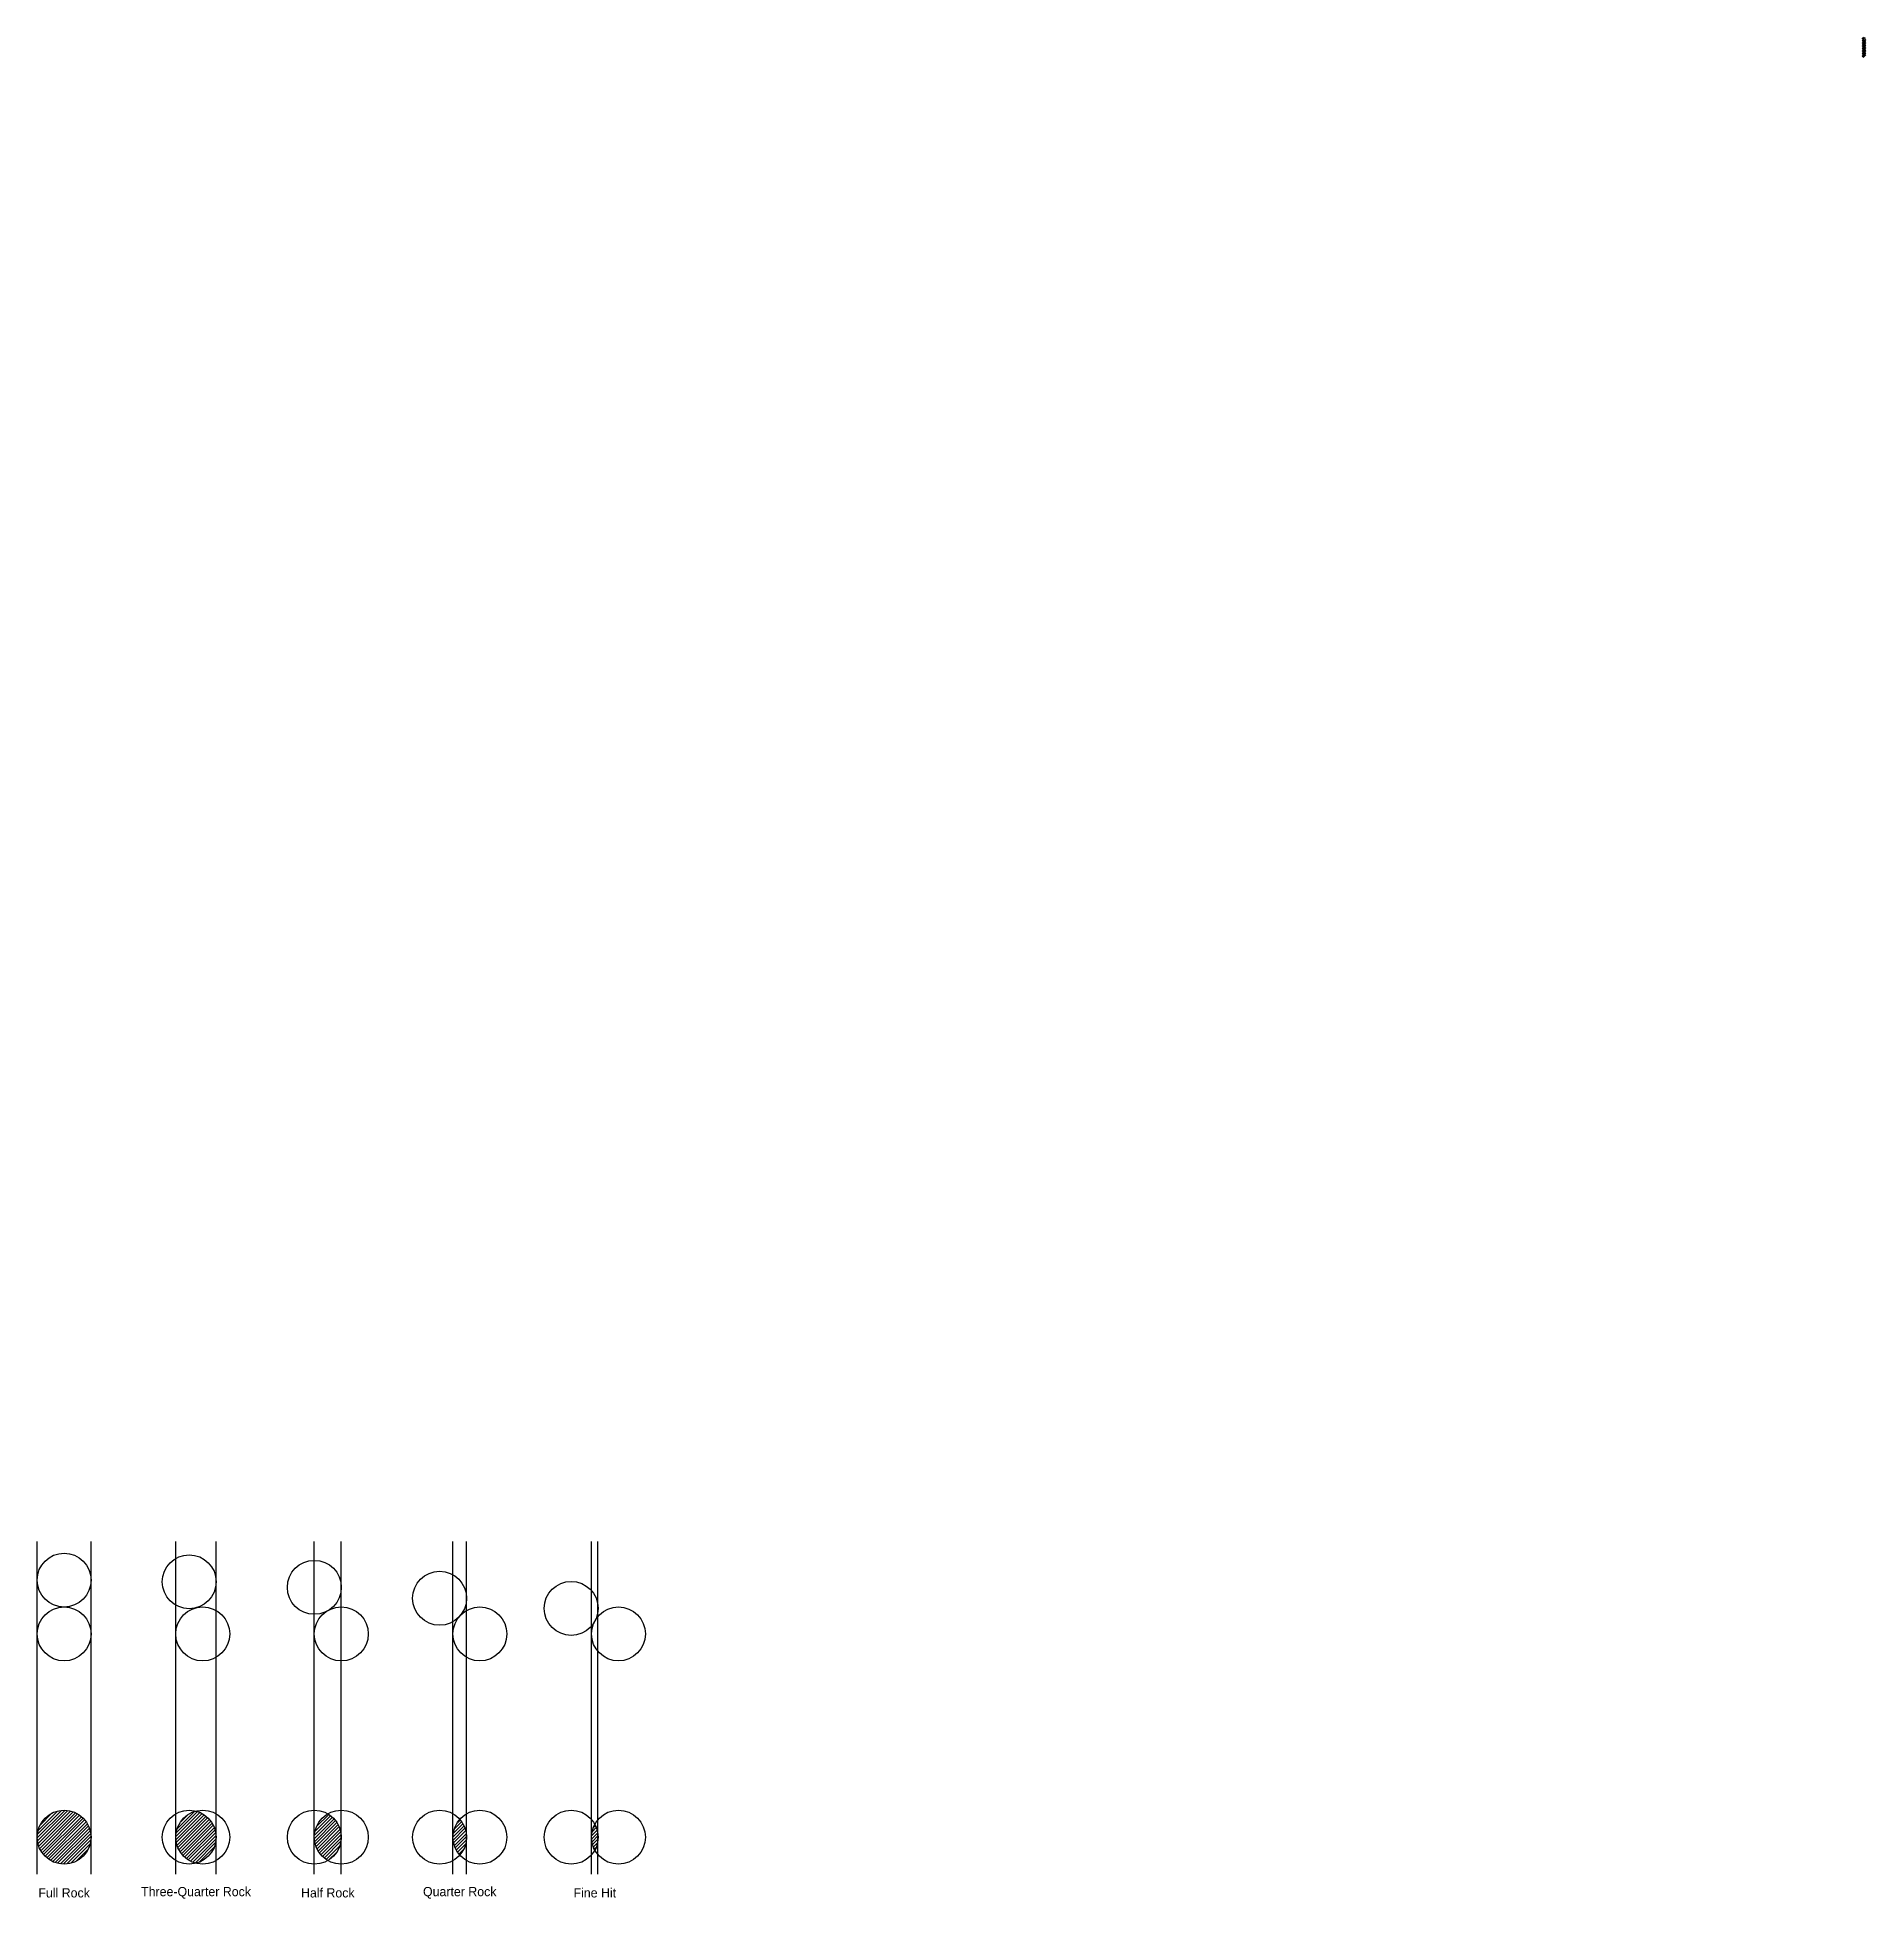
# Model space of a CAD drawing. Extents: x 0.2 to 10.1, y 0 to 10.
import ezdxf
from ezdxf.enums import TextEntityAlignment as Align

# ---------------------------------------------------------------- set-up
doc = ezdxf.new("R2010")
doc.units = 0
doc.header["$LTSCALE"] = 0.3
doc.linetypes.add('AUSGEZOGEN', pattern=[0])
doc.linetypes.add('VERDECKT', pattern=[0])
doc.layers.get('0').update_dxf_attribs({"linetype": 'AUSGEZOGEN'})
for name, color, linetype in [('A', 7, 'AUSGEZOGEN'), ('B', 7, 'AUSGEZOGEN'), ('C', 7, 'AUSGEZOGEN'), ('D', 7, 'AUSGEZOGEN'), ('E', 7, 'AUSGEZOGEN')]:
    doc.layers.add(name, color=color, linetype=linetype)

# ---------------------------------------------------------------- blocks, each defined once
blk = doc.blocks.new('ROCK')
at = {"color": 0}
blk.add_circle((0, 0), 0.146, dxfattribs=at)
blk = doc.blocks.new('*X')
at = {"color": 0}
for p, q in [((10.03, 10.03), (10.04, 10.04)), ((10.03, 10.021), (10.047, 10.038)), ((10.03, 10.012), (10.05, 10.032)), ((10.03, 10.003), (10.05, 10.023)), ((10.03, 9.995), (10.05, 10.015)), ((10.03, 9.986), (10.05, 10.006)), ((10.03, 9.977), (10.05, 9.997)), ((10.03, 9.968), (10.05, 9.988)), ((10.03, 9.959), (10.05, 9.979)), ((10.03, 9.95), (10.05, 9.97)), ((10.03, 9.942), (10.05, 9.962)), ((10.031, 9.934), (10.05, 9.953)), ((10.036, 9.93), (10.05, 9.944)), ((0.155, 0.296), (0.304, 0.445)), ((0.155, 0.314), (0.286, 0.445)), ((0.156, 0.28), (0.32, 0.444)), ((0.159, 0.265), (0.335, 0.441)), ((0.159, 0.336), (0.264, 0.441)), ((0.163, 0.251), (0.349, 0.437)), ((0.168, 0.239), (0.361, 0.432)), ((0.169, 0.364), (0.236, 0.431)), ((0.174, 0.227), (0.373, 0.426)), ((0.181, 0.216), (0.384, 0.419)), ((0.189, 0.206), (0.394, 0.411)), ((0.905, 0.303), (1.035, 0.434)), ((0.905, 0.286), (1.047, 0.428)), ((0.906, 0.323), (1.022, 0.439)), ((0.907, 0.271), (1.058, 0.421)), ((0.911, 0.257), (1.068, 0.414)), ((0.912, 0.346), (1.004, 0.438)), ((0.916, 0.244), (1.077, 0.406)), ((0.929, 0.381), (0.969, 0.421)), ((1.655, 0.311), (1.752, 0.408)), ((1.658, 0.332), (1.742, 0.416)), ((1.667, 0.359), (1.732, 0.423)), ((0.197, 0.197), (0.403, 0.403)), ((0.206, 0.189), (0.411, 0.394)), ((0.216, 0.181), (0.419, 0.384)), ((0.227, 0.174), (0.426, 0.373)), ((0.239, 0.168), (0.432, 0.361)), ((0.251, 0.163), (0.437, 0.349)), ((0.265, 0.159), (0.441, 0.335)), ((0.28, 0.156), (0.444, 0.32)), ((0.296, 0.155), (0.445, 0.304)), ((0.921, 0.232), (1.086, 0.397)), ((0.928, 0.221), (1.094, 0.387)), ((0.935, 0.21), (1.101, 0.376)), ((0.943, 0.201), (1.107, 0.365)), ((0.952, 0.192), (1.113, 0.353)), ((0.962, 0.184), (1.117, 0.339)), ((0.972, 0.177), (1.121, 0.325)), ((0.984, 0.17), (1.122, 0.309)), ((1.655, 0.293), (1.761, 0.399)), ((1.656, 0.277), (1.769, 0.39)), ((1.659, 0.263), (1.776, 0.38)), ((1.664, 0.249), (1.783, 0.369)), ((1.669, 0.237), (1.789, 0.357)), ((1.675, 0.225), (1.793, 0.344)), ((1.682, 0.215), (1.797, 0.33)), ((1.69, 0.205), (1.799, 0.314)), ((2.404, 0.301), (2.464, 0.36)), ((2.405, 0.284), (2.469, 0.348)), ((2.406, 0.32), (2.458, 0.372)), ((2.408, 0.269), (2.473, 0.334)), ((2.411, 0.343), (2.451, 0.383)), ((2.412, 0.255), (2.476, 0.319)), ((2.416, 0.242), (2.477, 0.303)), ((2.425, 0.374), (2.444, 0.393)), ((3.155, 0.309), (3.184, 0.338)), ((3.155, 0.291), (3.188, 0.324)), ((3.157, 0.329), (3.18, 0.352)), ((3.157, 0.275), (3.189, 0.308)), ((3.165, 0.354), (3.175, 0.364)), ((0.314, 0.155), (0.445, 0.286)), ((0.336, 0.159), (0.441, 0.264)), ((0.364, 0.169), (0.431, 0.236)), ((0.996, 0.165), (1.123, 0.292)), ((1.009, 0.16), (1.12, 0.271)), ((1.031, 0.165), (1.112, 0.246)), ((1.698, 0.196), (1.8, 0.297)), ((1.708, 0.187), (1.798, 0.278)), ((1.718, 0.18), (1.793, 0.255)), ((1.733, 0.178), (1.777, 0.221)), ((2.422, 0.23), (2.476, 0.284)), ((2.429, 0.219), (2.472, 0.263)), ((2.436, 0.209), (2.461, 0.234)), ((3.16, 0.261), (3.189, 0.29)), ((3.164, 0.247), (3.186, 0.269)), ((3.17, 0.235), (3.178, 0.244))]:
    blk.add_line(p, q, dxfattribs=at)

msp = doc.modelspace()

# ---------------------------------------------------------------- linework, layer by layer
at = {"color": 0}
for centre in [(0.977, 1.682), (1.654, 1.652), (2.332, 1.593), (3.044, 1.538)]:
    msp.add_circle(centre, 0.146, dxfattribs=at)
at = {"layer": 'A', "color": 0, "linetype": 'VERDECKT'}
for p, q in [((0.154, 0.1), (0.154, 1.9)), ((0.446, 0.1), (0.446, 1.9))]:
    msp.add_line(p, q, dxfattribs=at)
at = {"layer": 'B', "color": 0, "linetype": 'VERDECKT'}
for p, q in [((0.904, 0.1), (0.904, 1.9)), ((1.123, 0.1), (1.123, 1.9))]:
    msp.add_line(p, q, dxfattribs=at)
at = {"layer": 'C', "color": 0, "linetype": 'VERDECKT'}
for p, q in [((1.654, 0.1), (1.654, 1.9)), ((1.8, 0.1), (1.8, 1.9))]:
    msp.add_line(p, q, dxfattribs=at)
at = {"layer": 'D', "color": 0, "linetype": 'VERDECKT'}
for p, q in [((2.404, 0.1), (2.404, 1.9)), ((2.477, 0.1), (2.477, 1.9))]:
    msp.add_line(p, q, dxfattribs=at)
at = {"layer": 'E', "color": 0, "linetype": 'VERDECKT'}
for p, q in [((3.154, 0.1), (3.154, 1.9)), ((3.189, 0.1), (3.189, 1.9))]:
    msp.add_line(p, q, dxfattribs=at)

# ---------------------------------------------------------------- block references
at = {"layer": 'A', "color": 0}
for name, p in [('*X', (0, 0)), ('ROCK', (0.3, 1.691)), ('ROCK', (0.3, 1.4)), ('ROCK', (0.3, 0.3))]:
    msp.add_blockref(name, p, dxfattribs=at)
at = {"layer": 'B', "color": 0}
for name, p in [('*X', (0, 0)), ('ROCK', (1.05, 1.4)), ('ROCK', (0.977, 0.3)), ('ROCK', (1.05, 0.3))]:
    msp.add_blockref(name, p, dxfattribs=at)
at = {"layer": 'C', "color": 0}
for name, p in [('*X', (0, 0)), ('ROCK', (1.8, 1.4)), ('ROCK', (1.654, 0.3)), ('ROCK', (1.8, 0.3))]:
    msp.add_blockref(name, p, dxfattribs=at)
at = {"layer": 'D', "color": 0}
for name, p in [('*X', (0, 0)), ('ROCK', (2.55, 1.4)), ('ROCK', (2.332, 0.3)), ('ROCK', (2.55, 0.3))]:
    msp.add_blockref(name, p, dxfattribs=at)
at = {"layer": 'E', "color": 0}
for name, p in [('*X', (0, 0)), ('ROCK', (3.3, 1.4)), ('ROCK', (3.044, 0.3)), ('ROCK', (3.3, 0.3))]:
    msp.add_blockref(name, p, dxfattribs=at)

# ---------------------------------------------------------------- texts
at = {"layer": 'A', "color": 0}
msp.add_text('Full Rock', height=0.05, dxfattribs=at).set_placement((0.3, 0), align=Align.MIDDLE)
at = {"layer": 'B', "color": 0}
msp.add_text('Three-Quarter Rock', height=0.05, dxfattribs=at).set_placement((1.014, 0), align=Align.MIDDLE)
at = {"layer": 'C', "color": 0}
msp.add_text('Half Rock', height=0.05, dxfattribs=at).set_placement((1.727, 0), align=Align.MIDDLE)
at = {"layer": 'D', "color": 0}
msp.add_text('Quarter Rock', height=0.05, dxfattribs=at).set_placement((2.441, 0), align=Align.MIDDLE)
at = {"layer": 'E', "color": 0}
msp.add_text('Fine Hit', height=0.05, dxfattribs=at).set_placement((3.172, 0), align=Align.MIDDLE)

doc.saveas('drawing.dxf')
